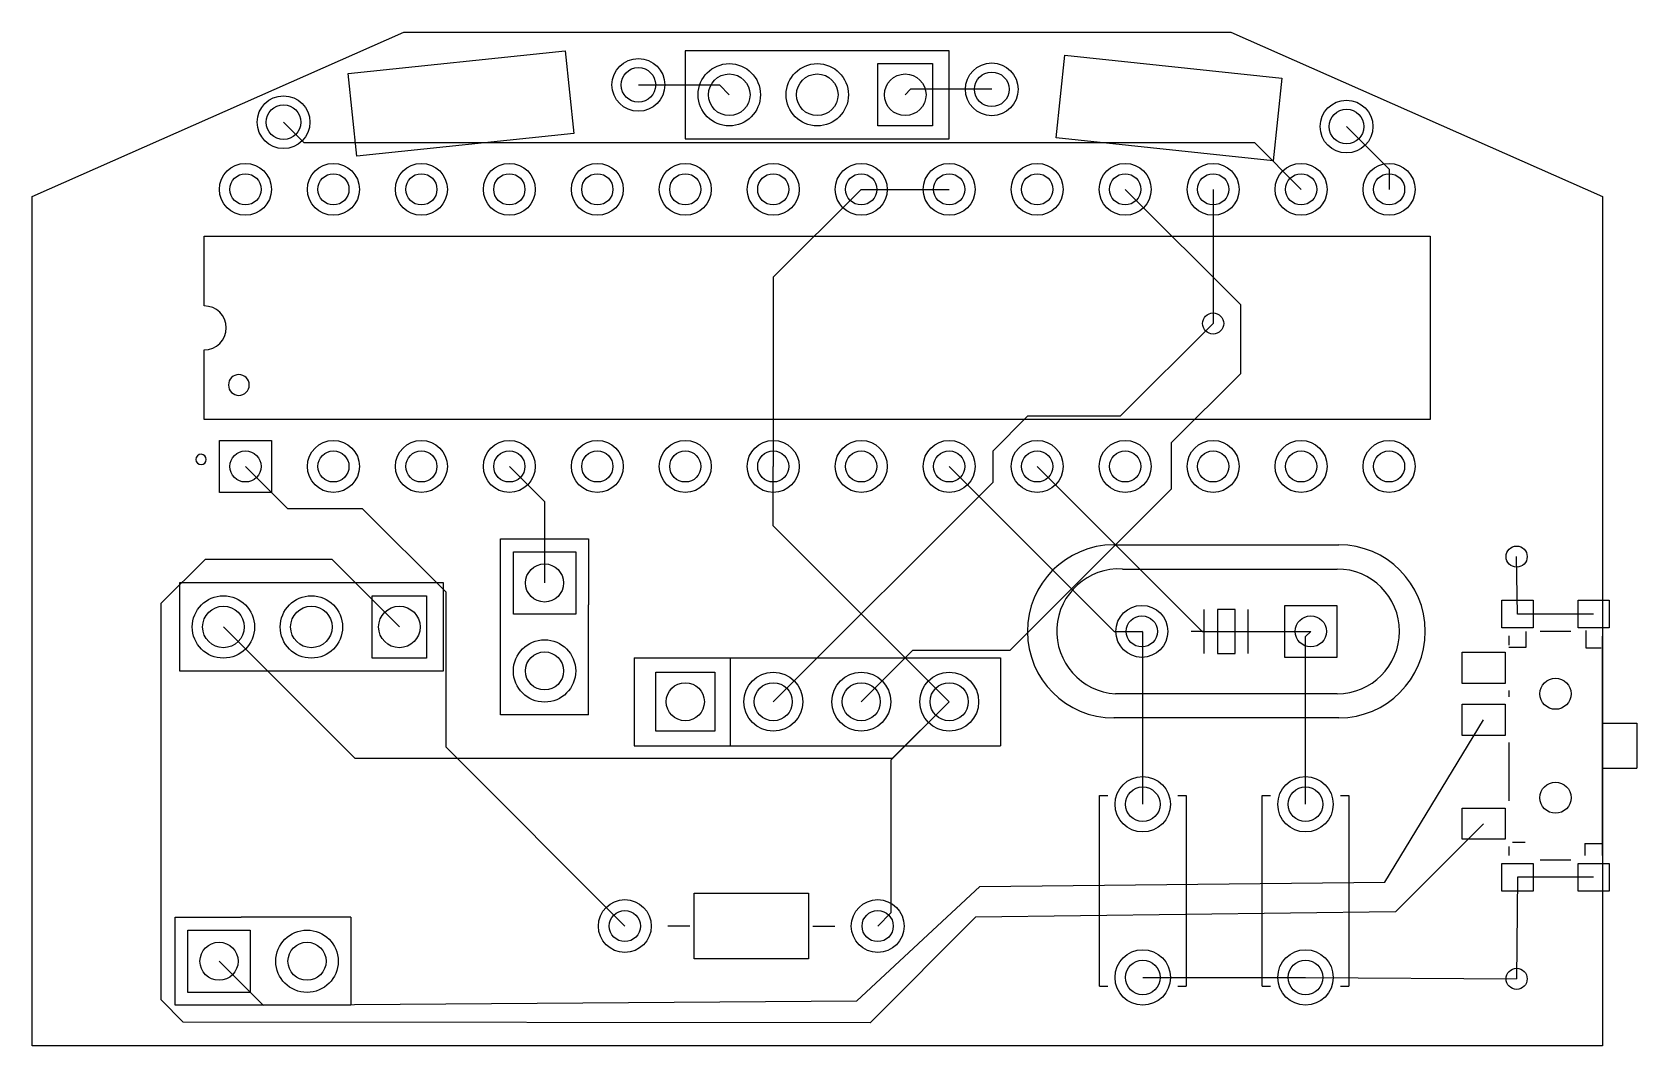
# Model space of a CAD drawing. Header units: millimetres. Extents: x -45.3 to 1.1, y -0.2 to 29.1.
import ezdxf

# ---------------------------------------------------------------- set-up
doc = ezdxf.new("R2010")
doc.units = ezdxf.units.MM

msp = doc.modelspace()

# ---------------------------------------------------------------- linework, layer by layer
for points in [[(0.063, -0.159), (-45.276, -0.159), (-45.276, 24.369), (-34.545, 29.115), (-10.667, 29.115), (0.063, 24.369), (0.063, -0.159)], [(-19.279, 26.405), (-20.853, 26.405), (-20.853, 28.205), (-19.279, 28.205)], [(-39.866, 15.824), (-39.866, 17.324), (-38.366, 17.324), (-38.366, 15.824)], [(-29.58, 14.108), (-29.58, 12.308), (-31.38, 12.308), (-31.38, 14.108)], [(-33.884, 11.038), (-35.458, 11.038), (-35.458, 12.838), (-33.884, 12.838)], [(-7.607, 11.061), (-9.107, 11.061), (-9.107, 12.561), (-7.607, 12.561)], [(-2.84, 11.909), (-2.84, 12.709), (-1.94, 12.709), (-1.94, 11.909)], [(-0.64, 11.909), (-0.64, 12.709), (0.26, 12.709), (0.26, 11.909)], [(-3.99, 11.207), (-2.74, 11.207), (-2.74, 10.307), (-3.99, 10.307)], [(-27.266, 10.629), (-25.566, 10.629), (-25.566, 8.929), (-27.266, 8.929)], [(-3.99, 9.707), (-2.74, 9.707), (-2.74, 8.807), (-3.99, 8.807)], [(-3.99, 6.707), (-2.74, 6.707), (-2.74, 5.807), (-3.99, 5.807)], [(-2.84, 4.309), (-2.84, 5.109), (-1.94, 5.109), (-1.94, 4.309)], [(-0.64, 4.309), (-0.64, 5.109), (0.26, 5.109), (0.26, 4.309)], [(-22.861, 2.352), (-26.161, 2.352), (-26.161, 4.252), (-22.861, 4.252), (-22.861, 2.352)], [(-40.778, 3.186), (-38.978, 3.186), (-38.978, 1.386), (-40.778, 1.386)]]:
    msp.add_lwpolyline(points, close=True)
for points in [[(-36.151, 27.915), (-29.886, 28.574)], [(-29.886, 28.574), (-29.635, 26.187)], [(-20.701, 26.035), (-18.796, 26.035), (-18.796, 28.575), (-26.416, 28.575), (-26.416, 26.035)], [(-15.704, 26.06), (-15.453, 28.447)], [(-15.453, 28.447), (-9.188, 27.788)], [(-35.9, 25.528), (-36.151, 27.915)], [(-27.771, 27.589), (-25.43, 27.589), (-25.146, 27.305)], [(-17.568, 27.462), (-19.909, 27.462), (-20.066, 27.305)], [(-9.188, 27.788), (-9.439, 25.401)], [(-38.015, 26.513), (-37.426, 25.924), (-9.986, 25.924), (-8.636, 24.574)], [(-29.635, 26.187), (-35.9, 25.528)], [(-26.416, 26.035), (-20.701, 26.035)], [(-9.439, 25.401), (-15.704, 26.06)], [(-7.324, 26.386), (-6.096, 25.158), (-6.096, 24.574)], [(-21.336, 24.574), (-23.876, 22.034), (-23.876, 16.574)], [(-13.716, 24.574), (-10.388, 21.246), (-10.388, 19.249), (-12.385, 17.252), (-12.385, 15.92), (-17.044, 11.26), (-19.855, 11.26), (-21.336, 9.779)], [(-21.336, 24.574), (-18.796, 24.574)], [(-11.176, 24.574), (-11.176, 20.701)], [(-40.306, 21.209), (-40.306, 23.224), (-4.906, 23.224), (-4.906, 17.924), (-40.306, 17.924), (-40.306, 19.939)], [(-11.176, 20.701), (-13.856, 18.021), (-16.535, 18.021), (-17.541, 17.015), (-17.541, 16.114), (-23.876, 9.779)], [(-28.161, 3.302), (-33.324, 8.465), (-33.324, 12.939), (-35.733, 15.348), (-37.89, 15.348), (-39.116, 16.574)], [(-31.496, 16.574), (-30.48, 15.558), (-30.48, 13.208)], [(-18.796, 9.779), (-23.876, 14.859), (-23.876, 16.574)], [(-18.796, 16.574), (-14.033, 11.811), (-13.233, 11.811)], [(-16.256, 16.574), (-11.493, 11.811), (-8.357, 11.811)], [(-29.21, 9.398), (-31.75, 9.398), (-31.75, 14.478), (-29.21, 14.478), (-29.21, 12.573)], [(-14.045, 14.311), (-7.545, 14.311)], [(-2.39, 12.309), (-2.413, 13.97)], [(-3.365, 6.257), (-5.911, 3.712), (-18.034, 3.556), (-21.082, 0.508), (-40.909, 0.53), (-41.546, 1.167), (-41.546, 12.621), (-40.273, 13.893), (-36.626, 13.893), (-34.671, 11.938)], [(-13.795, 13.611), (-7.595, 13.611)], [(-35.306, 10.668), (-33.401, 10.668), (-33.401, 13.208), (-41.021, 13.208), (-41.021, 10.668)], [(-29.21, 9.398), (-29.21, 12.573)], [(-11.43, 11.811), (-11.43, 12.446)], [(-10.541, 12.446), (-11.049, 12.446)], [(-11.049, 12.446), (-11.049, 11.176)], [(-10.541, 11.176), (-10.541, 12.446)], [(-10.16, 11.811), (-10.16, 12.446)], [(-0.191, 12.309), (-2.39, 12.309)], [(-39.751, 11.938), (-35.959, 8.146), (-20.429, 8.146), (-18.796, 9.779)], [(-13.208, 6.818), (-13.208, 11.786), (-13.233, 11.811)], [(-11.43, 11.811), (-11.811, 11.811)], [(-11.43, 11.176), (-11.43, 11.811)], [(-10.16, 11.176), (-10.16, 11.811)], [(-10.16, 11.811), (-9.779, 11.811)], [(-8.509, 6.818), (-8.509, 11.659), (-8.357, 11.811)], [(-2.64, 11.359), (-2.14, 11.359), (-2.14, 11.809)], [(-2.64, 11.678), (-2.64, 11.415)], [(-0.848, 11.809), (-1.732, 11.809)], [(-0.418, 11.836), (-0.418, 11.335), (0.032, 11.335)], [(0.06, 11.673), (0.06, 5.34)], [(-11.049, 11.176), (-10.541, 11.176)], [(-41.021, 10.668), (-35.306, 10.668)], [(-27.896, 11.049), (-17.316, 11.049)], [(-27.896, 11.049), (-27.896, 8.509)], [(-25.122, 11.049), (-25.122, 8.509)], [(-17.316, 11.049), (-17.316, 8.509)], [(-7.595, 10.011), (-13.995, 10.011)], [(-2.64, 10.099), (-2.64, 9.916)], [(-18.959, 9.616), (-20.483, 8.092), (-20.483, 3.68), (-20.861, 3.302)], [(-7.545, 9.311), (-14.045, 9.311)], [(-39.878, 2.286), (-38.608, 1.016), (-21.463, 1.143), (-17.907, 4.445), (-6.223, 4.572), (-3.365, 9.258)], [(0.06, 9.159), (1.06, 9.159)], [(1.06, 9.159), (1.06, 7.859)], [(-27.896, 8.509), (-17.316, 8.509)], [(-2.64, 8.599), (-2.64, 6.916)], [(0.059, 7.859), (1.059, 7.859)], [(-14.458, 1.568), (-14.458, 7.068)], [(-14.458, 7.068), (-14.217, 7.068)], [(-12.199, 7.068), (-11.958, 7.068)], [(-11.958, 7.068), (-11.958, 1.568)], [(-9.759, 1.568), (-9.759, 7.068)], [(-9.759, 7.068), (-9.518, 7.068)], [(-7.5, 7.068), (-7.259, 7.068)], [(-7.259, 7.068), (-7.259, 1.568)], [(-2.64, 5.599), (-2.64, 5.34)], [(-2.162, 5.71), (-2.531, 5.71)], [(-0.441, 5.686), (0.06, 5.686)], [(-0.441, 5.686), (-0.441, 5.34)], [(-0.848, 5.209), (-1.732, 5.209)], [(-2.39, 4.709), (-2.413, 1.778)], [(-0.191, 4.709), (-2.39, 4.709)], [(-36.068, 3.556), (-36.068, 1.016), (-41.148, 1.016), (-41.148, 3.556), (-39.243, 3.556)], [(-36.068, 3.556), (-39.243, 3.556)], [(-26.289, 3.302), (-26.924, 3.302)], [(-22.733, 3.302), (-22.098, 3.302)], [(-14.458, 1.568), (-14.217, 1.568)], [(-13.208, 1.818), (-8.509, 1.818)], [(-12.199, 1.568), (-11.958, 1.568)], [(-9.759, 1.568), (-9.518, 1.568)], [(-8.509, 1.818), (-2.413, 1.778)], [(-7.5, 1.568), (-7.259, 1.568)]]:
    msp.add_lwpolyline(points)
for centre, radius in [((-27.771, 27.589), 0.762), ((-27.771, 27.589), 0.5), ((-25.146, 27.305), 0.9), ((-25.146, 27.305), 0.6), ((-22.606, 27.305), 0.9), ((-22.606, 27.305), 0.6), ((-20.066, 27.305), 0.6), ((-17.568, 27.462), 0.762), ((-17.568, 27.462), 0.5), ((-38.015, 26.513), 0.762), ((-38.015, 26.513), 0.5), ((-7.324, 26.386), 0.762), ((-7.324, 26.386), 0.5), ((-39.116, 24.574), 0.75), ((-39.116, 24.574), 0.45), ((-36.576, 24.574), 0.75), ((-36.576, 24.574), 0.45), ((-34.036, 24.574), 0.75), ((-34.036, 24.574), 0.45), ((-31.496, 24.574), 0.75), ((-31.496, 24.574), 0.45), ((-28.956, 24.574), 0.75), ((-28.956, 24.574), 0.45), ((-26.416, 24.574), 0.75), ((-26.416, 24.574), 0.45), ((-23.876, 24.574), 0.75), ((-23.876, 24.574), 0.45), ((-21.336, 24.574), 0.75), ((-21.336, 24.574), 0.45), ((-18.796, 24.574), 0.75), ((-18.796, 24.574), 0.45), ((-16.256, 24.574), 0.75), ((-16.256, 24.574), 0.45), ((-13.716, 24.574), 0.75), ((-13.716, 24.574), 0.45), ((-11.176, 24.574), 0.75), ((-11.176, 24.574), 0.45), ((-8.636, 24.574), 0.75), ((-8.636, 24.574), 0.45), ((-6.096, 24.574), 0.75), ((-6.096, 24.574), 0.45), ((-11.176, 20.701), 0.305), ((-36.576, 16.574), 0.75), ((-34.036, 16.574), 0.75), ((-31.496, 16.574), 0.75), ((-28.956, 16.574), 0.75), ((-26.416, 16.574), 0.75), ((-23.876, 16.574), 0.75), ((-21.336, 16.574), 0.75), ((-18.796, 16.574), 0.75), ((-16.256, 16.574), 0.75), ((-13.716, 16.574), 0.75), ((-11.176, 16.574), 0.75), ((-8.636, 16.574), 0.75), ((-6.096, 16.574), 0.75), ((-39.116, 16.574), 0.45), ((-36.576, 16.574), 0.45), ((-34.036, 16.574), 0.45), ((-31.496, 16.574), 0.45), ((-28.956, 16.574), 0.45), ((-26.416, 16.574), 0.45), ((-23.876, 16.574), 0.45), ((-21.336, 16.574), 0.45), ((-18.796, 16.574), 0.45), ((-16.256, 16.574), 0.45), ((-13.716, 16.574), 0.45), ((-11.176, 16.574), 0.45), ((-8.636, 16.574), 0.45), ((-6.096, 16.574), 0.45), ((-2.413, 13.97), 0.305), ((-30.48, 13.208), 0.55), ((-39.751, 11.938), 0.9), ((-39.751, 11.938), 0.6), ((-37.211, 11.938), 0.9), ((-37.211, 11.938), 0.6), ((-34.671, 11.938), 0.6), ((-13.233, 11.811), 0.75), ((-13.233, 11.811), 0.45), ((-8.357, 11.811), 0.45), ((-30.48, 10.668), 0.9), ((-30.48, 10.668), 0.55), ((-26.416, 9.779), 0.55), ((-23.876, 9.779), 0.85), ((-23.876, 9.779), 0.55), ((-21.336, 9.779), 0.85), ((-21.336, 9.779), 0.55), ((-18.796, 9.779), 0.85), ((-18.796, 9.779), 0.55), ((-1.29, 10.01), 0.45), ((-13.208, 6.818), 0.8), ((-8.509, 6.818), 0.8), ((-1.29, 7.008), 0.45), ((-13.208, 6.818), 0.5), ((-8.509, 6.818), 0.5), ((-28.161, 3.302), 0.762), ((-28.161, 3.302), 0.45), ((-20.861, 3.302), 0.762), ((-20.861, 3.302), 0.45), ((-39.878, 2.286), 0.55), ((-37.338, 2.286), 0.9), ((-37.338, 2.286), 0.55), ((-13.208, 1.818), 0.8), ((-13.208, 1.818), 0.5), ((-8.509, 1.818), 0.8), ((-8.509, 1.818), 0.5), ((-2.413, 1.778), 0.305)]:
    msp.add_circle(centre, radius)
for centre, radius, start, end in [((-40.307, 20.574), 0.635, 270, 90), ((-39.306, 18.926), 0.3, 180.4851, 179.5149), ((-40.396, 16.775), 0.15, 180.4851, 179.5149), ((-14.038, 11.811), 2.5, 90.1958, 270), ((-7.552, 11.811), 2.5, 270.1958, 89.8316), ((-13.888, 11.811), 1.803, 87.0258, 266.608), ((-7.595, 11.811), 1.8, 270, 90)]:
    msp.add_arc(centre, radius, start, end)

doc.saveas('drawing.dxf')
